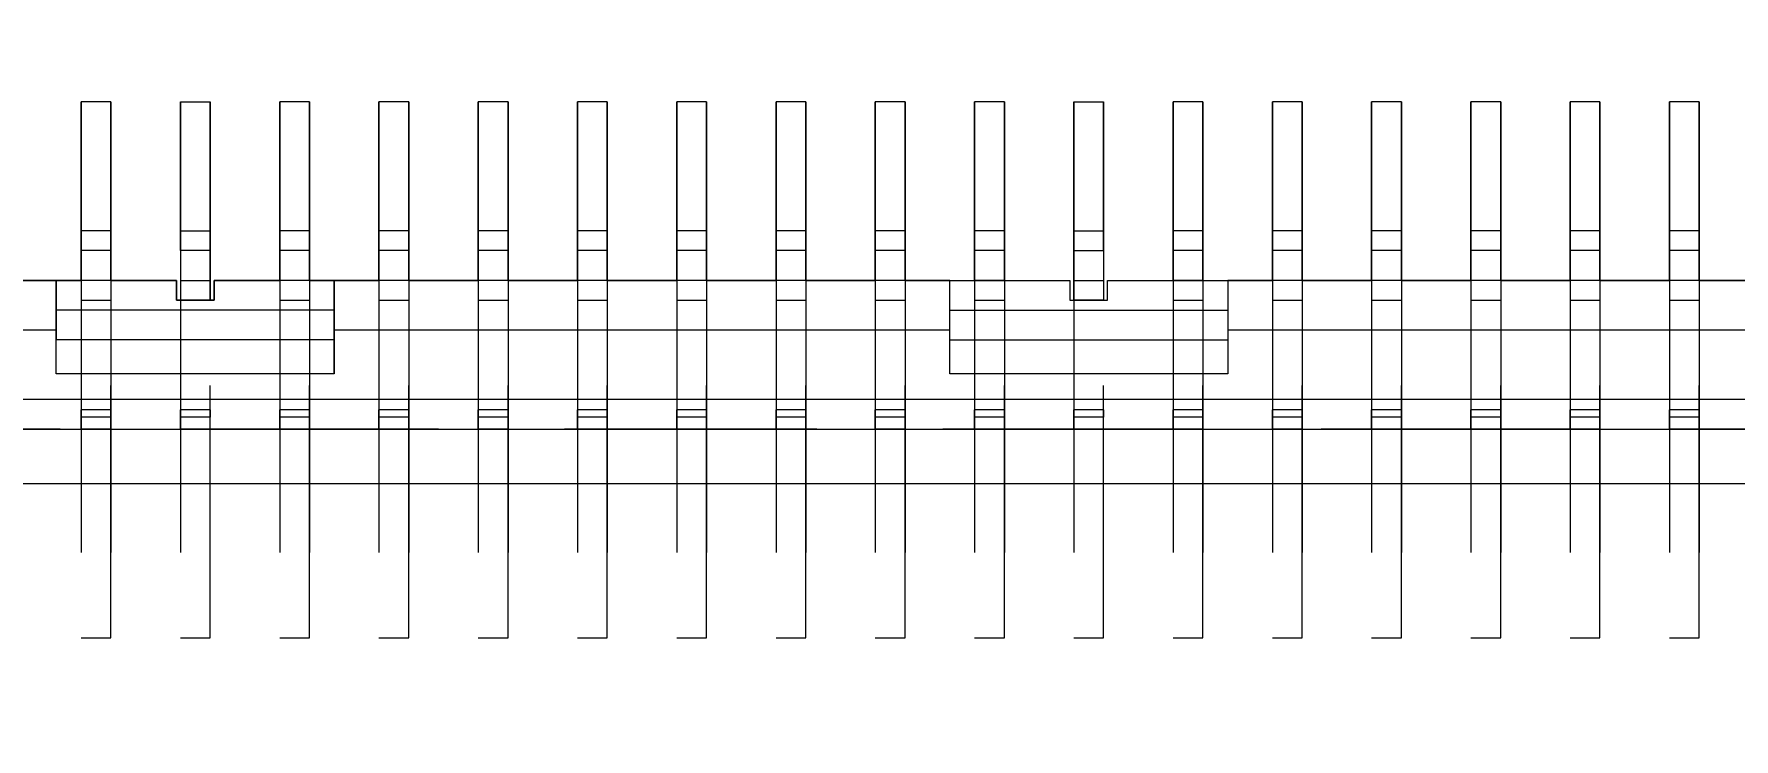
# Model space of a CAD drawing. Header units: millimetres. Extents: x 0 to 403, y 0 to 280.
# Drawn here: x 331.8 to 340.36, y 80.22 to 83.77 of the extents above; entities that cross this region are included whole.
import ezdxf

# ---------------------------------------------------------------- set-up
doc = ezdxf.new("R2010")
doc.units = ezdxf.units.MM
doc.linetypes.add('HIDDEN', pattern=[1.905, 1.27, -0.635])
doc.layers.add('DIM', color=1, linetype='Continuous')
doc.styles.add('SLDTEXTSTYLE0', font='romans__.ttf', dxfattribs={"width": 0.94})
doc.dimstyles.new('SLDDIMSTYLE1', dxfattribs={"dimtxt": 3, "dimasz": 2, "dimexe": 0, "dimexo": 0.0625, "dimgap": 0.75, "dimtad": 0, "dimtih": 1, "dimtoh": 1, "dimrnd": 1e-09, "dimzin": 12, "dimdsep": 46, "dimtxsty": 'SLDTEXTSTYLE0', "dimblk1": 'NONE', "dimblk2": 'NONE', "dimsah": 1, "dimcen": 0.09, "dimadec": 0, "dimazin": 3, "dimtfac": 1, "dimtofl": 0, "dimtmove": 0, "dimatfit": 3, "dimldrblk": 'NONE', "dimfxl": 1, "dimfrac": 2, "dimtolj": 1, "dimtzin": 12, "dimarcsym": 0})
doc.dimstyles.new('SLDDIMSTYLE7', dxfattribs={"dimtxt": 3, "dimasz": 2, "dimexe": 0, "dimexo": 0.0625, "dimgap": 0.75, "dimtad": 1, "dimrnd": 1e-09, "dimzin": 12, "dimdsep": 46, "dimtxsty": 'SLDTEXTSTYLE0', "dimsah": 1, "dimcen": 0.09, "dimadec": 0, "dimazin": 3, "dimtol": 1, "dimtp": 0.15, "dimtm": 0.15, "dimtfac": 1, "dimtofl": 0, "dimtmove": 0, "dimatfit": 3, "dimfxl": 1, "dimfrac": 2, "dimtolj": 1, "dimarcsym": 0})

# ---------------------------------------------------------------- blocks, each defined once
blk = doc.blocks.new('_D_48')
at = {"layer": 'DIM', "transparency": 16777216}
for p, q in [((264.1333, 71.6405), (264.1333, 82.1791)), ((264.1202, 66.6405), (264.1333, 71.6405)), ((264.1202, 66.6405), (264.1202, 61.6405))]:
    blk.add_line(p, q, dxfattribs=at)
at = {"layer": 'DIM', "transparency": 16777216, "insert": (262.5284, 45.703), "char_height": 3, "attachment_point": 1, "rotation": 90, "style": 'SLDTEXTSTYLE0'}
blk.add_mtext('116.08', dxfattribs=at)
blk = doc.blocks.new('_NONE')
blk = doc.blocks.new('_D_56')
at = {"layer": 'DIM', "transparency": 16777216}
for p, q in [((303.9633, 93.5291), (303.9633, 66.2346)), ((365.7633, 93.5291), (365.7633, 66.2346)), ((365.7633, 67.2346), (303.9633, 67.2346))]:
    blk.add_line(p, q, dxfattribs=at)
for points in [[(303.9633, 67.2346), (305.9633, 66.9846), (305.9633, 67.4846)], [(365.7633, 67.2346), (363.7633, 67.4846), (363.7633, 66.9846)]]:
    blk.add_solid(points, dxfattribs=at)
at = {"layer": 'DIM', "transparency": 16777216, "char_height": 3, "attachment_point": 1, "style": 'SLDTEXTSTYLE0'}
for s, insert in [('61.80', (319.8779, 71.2556)), (' ±0.15', (332.9237, 71.2556))]:
    blk.add_mtext(s, dxfattribs=dict(at, insert=insert))

msp = doc.modelspace()

# ---------------------------------------------------------------- linework, layer by layer
at = {"color": 7, "linetype": 'Continuous', "lineweight": 0}
for p, q in [((332.1883, 83.4291), (332.0383, 83.4291)), ((332.0383, 82.7791), (332.0383, 83.4291)), ((332.1883, 82.7791), (332.1883, 83.4291)), ((332.5383, 83.4291), (332.6883, 83.4291)), ((332.5383, 82.7791), (332.5383, 83.4291)), ((332.6883, 82.7791), (332.6883, 83.4291)), ((333.1883, 83.4291), (333.0383, 83.4291)), ((333.0383, 82.7791), (333.0383, 83.4291)), ((333.1883, 82.7791), (333.1883, 83.4291)), ((333.6883, 83.4291), (333.5383, 83.4291)), ((333.5383, 82.7791), (333.5383, 83.4291)), ((333.6883, 82.7791), (333.6883, 83.4291)), ((334.1883, 83.4291), (334.0383, 83.4291)), ((334.0383, 82.7791), (334.0383, 83.4291)), ((334.1883, 82.7791), (334.1883, 83.4291)), ((334.6883, 83.4291), (334.5383, 83.4291)), ((334.5383, 82.7791), (334.5383, 83.4291)), ((334.6883, 82.7791), (334.6883, 83.4291)), ((335.1883, 83.4291), (335.0383, 83.4291)), ((335.0383, 82.7791), (335.0383, 83.4291)), ((335.1883, 82.7791), (335.1883, 83.4291)), ((335.6883, 83.4291), (335.5383, 83.4291)), ((335.5383, 82.7791), (335.5383, 83.4291)), ((335.6883, 82.7791), (335.6883, 83.4291)), ((336.1883, 83.4291), (336.0383, 83.4291)), ((336.0383, 82.7791), (336.0383, 83.4291)), ((336.1883, 82.7791), (336.1883, 83.4291)), ((336.6883, 83.4291), (336.5383, 83.4291)), ((336.5383, 82.7791), (336.5383, 83.4291)), ((336.6883, 82.7791), (336.6883, 83.4291)), ((337.0383, 83.4291), (337.1883, 83.4291)), ((337.0383, 82.7791), (337.0383, 83.4291)), ((337.1883, 82.7791), (337.1883, 83.4291)), ((337.6883, 83.4291), (337.5383, 83.4291)), ((337.5383, 82.7791), (337.5383, 83.4291)), ((337.6883, 82.7791), (337.6883, 83.4291)), ((338.1883, 83.4291), (338.0383, 83.4291)), ((338.0383, 82.7791), (338.0383, 83.4291)), ((338.1883, 82.7791), (338.1883, 83.4291)), ((338.6883, 83.4291), (338.5383, 83.4291)), ((338.5383, 82.7791), (338.5383, 83.4291)), ((338.6883, 82.7791), (338.6883, 83.4291)), ((339.1883, 83.4291), (339.0383, 83.4291)), ((339.0383, 82.7791), (339.0383, 83.4291)), ((339.1883, 82.7791), (339.1883, 83.4291)), ((339.6883, 83.4291), (339.5383, 83.4291)), ((339.5383, 82.7791), (339.5383, 83.4291)), ((339.6883, 82.7791), (339.6883, 83.4291)), ((340.1883, 83.4291), (340.0383, 83.4291)), ((340.0383, 82.7791), (340.0383, 83.4291)), ((340.1883, 82.7791), (340.1883, 83.4291)), ((332.1883, 82.7791), (332.0383, 82.7791)), ((332.0383, 82.6791), (332.0383, 82.7791)), ((332.1883, 82.6791), (332.1883, 82.7791)), ((332.5383, 82.7791), (332.6883, 82.7791)), ((332.5383, 82.6791), (332.5383, 82.7791)), ((332.6883, 82.6791), (332.6883, 82.7791)), ((333.1883, 82.7791), (333.0383, 82.7791)), ((333.0383, 82.6791), (333.0383, 82.7791)), ((333.1883, 82.6791), (333.1883, 82.7791)), ((333.6883, 82.7791), (333.5383, 82.7791)), ((333.5383, 82.6791), (333.5383, 82.7791)), ((333.6883, 82.6791), (333.6883, 82.7791)), ((334.1883, 82.7791), (334.0383, 82.7791)), ((334.0383, 82.6791), (334.0383, 82.7791)), ((334.1883, 82.6791), (334.1883, 82.7791)), ((334.6883, 82.7791), (334.5383, 82.7791)), ((334.5383, 82.6791), (334.5383, 82.7791)), ((334.6883, 82.6791), (334.6883, 82.7791)), ((335.1883, 82.7791), (335.0383, 82.7791)), ((335.0383, 82.6791), (335.0383, 82.7791)), ((335.1883, 82.6791), (335.1883, 82.7791)), ((335.6883, 82.7791), (335.5383, 82.7791)), ((335.5383, 82.6791), (335.5383, 82.7791)), ((335.6883, 82.6791), (335.6883, 82.7791)), ((336.1883, 82.7791), (336.0383, 82.7791)), ((336.0383, 82.6791), (336.0383, 82.7791)), ((336.1883, 82.6791), (336.1883, 82.7791)), ((336.6883, 82.7791), (336.5383, 82.7791)), ((336.5383, 82.6791), (336.5383, 82.7791)), ((336.6883, 82.6791), (336.6883, 82.7791)), ((337.0383, 82.7791), (337.1883, 82.7791)), ((337.0383, 82.6791), (337.0383, 82.7791)), ((337.1883, 82.6791), (337.1883, 82.7791)), ((337.6883, 82.7791), (337.5383, 82.7791)), ((337.5383, 82.6791), (337.5383, 82.7791)), ((337.6883, 82.6791), (337.6883, 82.7791)), ((338.1883, 82.7791), (338.0383, 82.7791)), ((338.0383, 82.6791), (338.0383, 82.7791)), ((338.1883, 82.6791), (338.1883, 82.7791)), ((338.6883, 82.7791), (338.5383, 82.7791)), ((338.5383, 82.6791), (338.5383, 82.7791)), ((338.6883, 82.6791), (338.6883, 82.7791)), ((339.1883, 82.7791), (339.0383, 82.7791)), ((339.0383, 82.6791), (339.0383, 82.7791)), ((339.1883, 82.6791), (339.1883, 82.7791)), ((339.6883, 82.7791), (339.5383, 82.7791)), ((339.5383, 82.6791), (339.5383, 82.7791)), ((339.6883, 82.6791), (339.6883, 82.7791)), ((340.1883, 82.7791), (340.0383, 82.7791)), ((340.0383, 82.6791), (340.0383, 82.7791)), ((340.1883, 82.6791), (340.1883, 82.7791)), ((332.1883, 82.6791), (332.0383, 82.6791)), ((332.0383, 82.5291), (332.0383, 82.6791)), ((332.1883, 82.5291), (332.1883, 82.6791)), ((332.5383, 82.6791), (332.5383, 82.4291)), ((332.6883, 82.6791), (332.5383, 82.6791)), ((332.6883, 82.4291), (332.6883, 82.6791)), ((333.1883, 82.6791), (333.0383, 82.6791)), ((333.0383, 82.5291), (333.0383, 82.6791)), ((333.1883, 82.5291), (333.1883, 82.6791)), ((333.6883, 82.6791), (333.5383, 82.6791)), ((333.5383, 82.5291), (333.5383, 82.6791)), ((333.6883, 82.5291), (333.6883, 82.6791)), ((334.1883, 82.6791), (334.0383, 82.6791)), ((334.0383, 82.5291), (334.0383, 82.6791)), ((334.1883, 82.5291), (334.1883, 82.6791)), ((334.6883, 82.6791), (334.5383, 82.6791)), ((334.5383, 82.5291), (334.5383, 82.6791)), ((334.6883, 82.5291), (334.6883, 82.6791)), ((335.1883, 82.6791), (335.0383, 82.6791)), ((335.0383, 82.5291), (335.0383, 82.6791)), ((335.1883, 82.5291), (335.1883, 82.6791)), ((335.6883, 82.6791), (335.5383, 82.6791)), ((335.5383, 82.5291), (335.5383, 82.6791)), ((335.6883, 82.5291), (335.6883, 82.6791)), ((336.1883, 82.6791), (336.0383, 82.6791)), ((336.0383, 82.5291), (336.0383, 82.6791)), ((336.1883, 82.5291), (336.1883, 82.6791)), ((336.6883, 82.6791), (336.5383, 82.6791)), ((336.5383, 82.5291), (336.5383, 82.6791)), ((336.6883, 82.5291), (336.6883, 82.6791)), ((337.0383, 82.4291), (337.0383, 82.6791)), ((337.0383, 82.6791), (337.1883, 82.6791)), ((337.1883, 82.6791), (337.1883, 82.4291)), ((337.5383, 82.5291), (337.5383, 82.6791)), ((337.6883, 82.6791), (337.5383, 82.6791)), ((337.6883, 82.5291), (337.6883, 82.6791)), ((338.0383, 82.5291), (338.0383, 82.6791)), ((338.1883, 82.6791), (338.0383, 82.6791)), ((338.1883, 82.5291), (338.1883, 82.6791)), ((338.5383, 82.5291), (338.5383, 82.6791)), ((338.6883, 82.6791), (338.5383, 82.6791)), ((338.6883, 82.5291), (338.6883, 82.6791)), ((339.0383, 82.5291), (339.0383, 82.6791)), ((339.1883, 82.6791), (339.0383, 82.6791)), ((339.1883, 82.5291), (339.1883, 82.6791)), ((339.5383, 82.5291), (339.5383, 82.6791)), ((339.6883, 82.6791), (339.5383, 82.6791)), ((339.6883, 82.5291), (339.6883, 82.6791)), ((340.0383, 82.5291), (340.0383, 82.6791)), ((340.1883, 82.6791), (340.0383, 82.6791)), ((340.1883, 82.5291), (340.1883, 82.6791)), ((331.9133, 82.5291), (328.3133, 82.5291)), ((331.9133, 82.5291), (331.9133, 82.3791)), ((332.5183, 82.5291), (331.9133, 82.5291)), ((332.5183, 82.4291), (332.5183, 82.5291)), ((333.3133, 82.5291), (332.7083, 82.5291)), ((332.7083, 82.5291), (332.7083, 82.4291)), ((333.3133, 82.3791), (333.3133, 82.5291)), ((336.4133, 82.5291), (333.3133, 82.5291)), ((336.4133, 82.3791), (336.4133, 82.5291)), ((336.4133, 82.5291), (337.0183, 82.5291)), ((337.0183, 82.5291), (337.0183, 82.4291)), ((337.2083, 82.4291), (337.2083, 82.5291)), ((337.2083, 82.5291), (337.8133, 82.5291)), ((337.8133, 82.5291), (337.8133, 82.3791)), ((341.4133, 82.5291), (337.8133, 82.5291)), ((333.3133, 82.3791), (331.9133, 82.3791)), ((331.9133, 82.3791), (331.9133, 82.2291)), ((332.7083, 82.4291), (332.5183, 82.4291)), ((333.3133, 82.2291), (333.3133, 82.3791)), ((336.4133, 82.2291), (336.4133, 82.3791)), ((336.4133, 82.3791), (337.8133, 82.3791)), ((337.0183, 82.4291), (337.2083, 82.4291)), ((337.8133, 82.3791), (337.8133, 82.2291)), ((331.9133, 82.2791), (328.3133, 82.2791)), ((333.3133, 82.2291), (331.9133, 82.2291)), ((331.9133, 82.0591), (331.9133, 82.2291)), ((336.4133, 82.2791), (333.3133, 82.2791)), ((333.3133, 82.0591), (333.3133, 82.2291)), ((336.4133, 82.2291), (337.8133, 82.2291)), ((336.4133, 82.0591), (336.4133, 82.2291)), ((341.4133, 82.2791), (337.8133, 82.2791)), ((337.8133, 82.2291), (337.8133, 82.0591)), ((333.3133, 82.0591), (331.9133, 82.0591)), ((337.8133, 82.0591), (336.4133, 82.0591)), ((362.4133, 81.9291), (307.3133, 81.9291)), ((332.1883, 81.8768), (332.0383, 81.8768)), ((332.0383, 81.8407), (332.0383, 81.8768)), ((332.1883, 81.8768), (332.1883, 81.8407)), ((332.6883, 81.8768), (332.5383, 81.8768)), ((332.5383, 81.8407), (332.5383, 81.8768)), ((332.6883, 81.8768), (332.6883, 81.8407)), ((333.1883, 81.8768), (333.0383, 81.8768)), ((333.0383, 81.8407), (333.0383, 81.8768)), ((333.1883, 81.8768), (333.1883, 81.8407)), ((333.6883, 81.8768), (333.5383, 81.8768)), ((333.5383, 81.8407), (333.5383, 81.8768)), ((333.6883, 81.8768), (333.6883, 81.8407)), ((334.1883, 81.8768), (334.0383, 81.8768)), ((334.0383, 81.8407), (334.0383, 81.8768)), ((334.1883, 81.8768), (334.1883, 81.8407)), ((334.6883, 81.8768), (334.5383, 81.8768)), ((334.5383, 81.8407), (334.5383, 81.8768)), ((334.6883, 81.8768), (334.6883, 81.8407)), ((335.1883, 81.8768), (335.0383, 81.8768)), ((335.0383, 81.8407), (335.0383, 81.8768)), ((335.1883, 81.8768), (335.1883, 81.8407)), ((335.6883, 81.8768), (335.5383, 81.8768)), ((335.5383, 81.8407), (335.5383, 81.8768)), ((335.6883, 81.8768), (335.6883, 81.8407)), ((336.1883, 81.8768), (336.0383, 81.8768)), ((336.0383, 81.8407), (336.0383, 81.8768)), ((336.1883, 81.8768), (336.1883, 81.8407)), ((336.6883, 81.8768), (336.5383, 81.8768)), ((336.5383, 81.8407), (336.5383, 81.8768)), ((336.6883, 81.8768), (336.6883, 81.8407)), ((337.1883, 81.8768), (337.0383, 81.8768)), ((337.0383, 81.8407), (337.0383, 81.8768)), ((337.1883, 81.8768), (337.1883, 81.8407)), ((337.6883, 81.8768), (337.5383, 81.8768)), ((337.5383, 81.8407), (337.5383, 81.8768)), ((337.6883, 81.8768), (337.6883, 81.8407)), ((338.1883, 81.8768), (338.0383, 81.8768)), ((338.0383, 81.8407), (338.0383, 81.8768)), ((338.1883, 81.8768), (338.1883, 81.8407)), ((338.6883, 81.8768), (338.5383, 81.8768)), ((338.5383, 81.8407), (338.5383, 81.8768)), ((338.6883, 81.8768), (338.6883, 81.8407)), ((339.1883, 81.8768), (339.0383, 81.8768)), ((339.0383, 81.8407), (339.0383, 81.8768)), ((339.1883, 81.8768), (339.1883, 81.8407)), ((339.6883, 81.8768), (339.5383, 81.8768)), ((339.5383, 81.8407), (339.5383, 81.8768)), ((339.6883, 81.8768), (339.6883, 81.8407)), ((340.1883, 81.8768), (340.0383, 81.8768)), ((340.0383, 81.8407), (340.0383, 81.8768)), ((340.1883, 81.8768), (340.1883, 81.8407)), ((307.2133, 81.7791), (362.5133, 81.7791)), ((332.0383, 81.7791), (332.0383, 81.8407)), ((332.1883, 81.8407), (332.0383, 81.8407)), ((332.1883, 81.7791), (332.1883, 81.8407)), ((332.5383, 81.7791), (332.5383, 81.8407)), ((332.6883, 81.8407), (332.5383, 81.8407)), ((332.6883, 81.7791), (332.6883, 81.8407)), ((333.0383, 81.7791), (333.0383, 81.8407)), ((333.1883, 81.8407), (333.0383, 81.8407)), ((333.1883, 81.7791), (333.1883, 81.8407)), ((333.5383, 81.7791), (333.5383, 81.8407)), ((333.6883, 81.8407), (333.5383, 81.8407)), ((333.6883, 81.7791), (333.6883, 81.8407)), ((334.0383, 81.7791), (334.0383, 81.8407)), ((334.1883, 81.8407), (334.0383, 81.8407)), ((334.1883, 81.7791), (334.1883, 81.8407)), ((334.5383, 81.7791), (334.5383, 81.8407)), ((334.6883, 81.8407), (334.5383, 81.8407)), ((334.6883, 81.7791), (334.6883, 81.8407)), ((335.0383, 81.7791), (335.0383, 81.8407)), ((335.1883, 81.8407), (335.0383, 81.8407)), ((335.1883, 81.7791), (335.1883, 81.8407)), ((335.5383, 81.7791), (335.5383, 81.8407)), ((335.6883, 81.8407), (335.5383, 81.8407)), ((335.6883, 81.7791), (335.6883, 81.8407)), ((336.0383, 81.7791), (336.0383, 81.8407)), ((336.1883, 81.8407), (336.0383, 81.8407)), ((336.1883, 81.7791), (336.1883, 81.8407)), ((336.5383, 81.7791), (336.5383, 81.8407)), ((336.6883, 81.8407), (336.5383, 81.8407)), ((336.6883, 81.7791), (336.6883, 81.8407)), ((337.0383, 81.7791), (337.0383, 81.8407)), ((337.1883, 81.8407), (337.0383, 81.8407)), ((337.1883, 81.7791), (337.1883, 81.8407)), ((337.5383, 81.7791), (337.5383, 81.8407)), ((337.6883, 81.8407), (337.5383, 81.8407)), ((337.6883, 81.7791), (337.6883, 81.8407)), ((338.0383, 81.7791), (338.0383, 81.8407)), ((338.1883, 81.8407), (338.0383, 81.8407)), ((338.1883, 81.7791), (338.1883, 81.8407)), ((338.5383, 81.7791), (338.5383, 81.8407)), ((338.6883, 81.8407), (338.5383, 81.8407)), ((338.6883, 81.7791), (338.6883, 81.8407)), ((339.0383, 81.7791), (339.0383, 81.8407)), ((339.1883, 81.8407), (339.0383, 81.8407)), ((339.1883, 81.7791), (339.1883, 81.8407)), ((339.5383, 81.7791), (339.5383, 81.8407)), ((339.6883, 81.8407), (339.5383, 81.8407)), ((339.6883, 81.7791), (339.6883, 81.8407)), ((340.0383, 81.7791), (340.0383, 81.8407)), ((340.1883, 81.8407), (340.0383, 81.8407)), ((340.1883, 81.7791), (340.1883, 81.8407)), ((362.3133, 81.5046), (307.4133, 81.5046))]:
    msp.add_line(p, q, dxfattribs=at)
at = {"color": 7, "linetype": 'HIDDEN', "lineweight": 0}
for p, q in [((332.1883, 83.4291), (332.0383, 83.4291)), ((332.0383, 83.4291), (332.0383, 82.5291)), ((332.1883, 83.4291), (332.1883, 82.5291)), ((332.5383, 83.4291), (332.6883, 83.4291)), ((332.5383, 83.4291), (332.5383, 82.5291)), ((332.6883, 83.4291), (332.6883, 82.5291)), ((333.1883, 83.4291), (333.0383, 83.4291)), ((333.0383, 83.4291), (333.0383, 82.5291)), ((333.1883, 83.4291), (333.1883, 82.5291)), ((333.6883, 83.4291), (333.5383, 83.4291)), ((333.5383, 83.4291), (333.5383, 82.5291)), ((333.6883, 83.4291), (333.6883, 82.5291)), ((334.1883, 83.4291), (334.0383, 83.4291)), ((334.0383, 83.4291), (334.0383, 82.5291)), ((334.1883, 83.4291), (334.1883, 82.5291)), ((334.6883, 83.4291), (334.5383, 83.4291)), ((334.5383, 83.4291), (334.5383, 82.5291)), ((334.6883, 83.4291), (334.6883, 82.5291)), ((335.1883, 83.4291), (335.0383, 83.4291)), ((335.0383, 83.4291), (335.0383, 82.5291)), ((335.1883, 83.4291), (335.1883, 82.5291)), ((335.6883, 83.4291), (335.5383, 83.4291)), ((335.5383, 83.4291), (335.5383, 82.5291)), ((335.6883, 83.4291), (335.6883, 82.5291)), ((336.1883, 83.4291), (336.0383, 83.4291)), ((336.0383, 83.4291), (336.0383, 82.5291)), ((336.1883, 83.4291), (336.1883, 82.5291)), ((336.6883, 83.4291), (336.5383, 83.4291)), ((336.5383, 83.4291), (336.5383, 82.5291)), ((336.6883, 83.4291), (336.6883, 82.5291)), ((337.0383, 83.4291), (337.1883, 83.4291)), ((337.0383, 83.4291), (337.0383, 82.5291)), ((337.1883, 83.4291), (337.1883, 82.5291)), ((337.6883, 83.4291), (337.5383, 83.4291)), ((337.5383, 83.4291), (337.5383, 82.5291)), ((337.6883, 83.4291), (337.6883, 82.5291)), ((338.1883, 83.4291), (338.0383, 83.4291)), ((338.0383, 83.4291), (338.0383, 82.5291)), ((338.1883, 83.4291), (338.1883, 82.5291)), ((338.6883, 83.4291), (338.5383, 83.4291)), ((338.5383, 83.4291), (338.5383, 82.5291)), ((338.6883, 83.4291), (338.6883, 82.5291)), ((339.1883, 83.4291), (339.0383, 83.4291)), ((339.0383, 83.4291), (339.0383, 82.5291)), ((339.1883, 83.4291), (339.1883, 82.5291)), ((339.6883, 83.4291), (339.5383, 83.4291)), ((339.5383, 83.4291), (339.5383, 82.5291)), ((339.6883, 83.4291), (339.6883, 82.5291)), ((340.1883, 83.4291), (340.0383, 83.4291)), ((340.0383, 83.4291), (340.0383, 82.5291)), ((340.1883, 83.4291), (340.1883, 82.5291)), ((332.6883, 82.6791), (332.5383, 82.6791)), ((337.0383, 82.6791), (337.1883, 82.6791)), ((331.6883, 82.5291), (332.0383, 82.5291)), ((331.9133, 82.2791), (331.9133, 82.5291)), ((332.1883, 82.5291), (332.0383, 82.5291)), ((332.0383, 82.5291), (332.0383, 80.7291)), ((332.0383, 82.5291), (332.0383, 82.4291)), ((332.1883, 80.7291), (332.1883, 82.5291)), ((332.1883, 82.5291), (332.5183, 82.5291)), ((332.1883, 82.5291), (332.1883, 82.4291)), ((332.5183, 82.5291), (332.5183, 82.4291)), ((332.5383, 82.5291), (332.5383, 82.4291)), ((332.5383, 82.5291), (332.6883, 82.5291)), ((332.6883, 82.5291), (332.6883, 82.4291)), ((332.7083, 82.4291), (332.7083, 82.5291)), ((332.7083, 82.5291), (333.0383, 82.5291)), ((333.1883, 82.5291), (333.0383, 82.5291)), ((333.0383, 82.5291), (333.0383, 80.7291)), ((333.0383, 82.5291), (333.0383, 82.4291)), ((333.1883, 80.7291), (333.1883, 82.5291)), ((333.1883, 82.5291), (333.5383, 82.5291)), ((333.1883, 82.5291), (333.1883, 82.4291)), ((333.3133, 82.5291), (333.3133, 82.2791)), ((333.6883, 82.5291), (333.5383, 82.5291)), ((333.5383, 82.5291), (333.5383, 80.7291)), ((333.5383, 82.5291), (333.5383, 82.4291)), ((333.6883, 80.7291), (333.6883, 82.5291)), ((333.6883, 82.5291), (334.0383, 82.5291)), ((333.6883, 82.5291), (333.6883, 82.4291)), ((334.1883, 82.5291), (334.0383, 82.5291)), ((334.0383, 82.5291), (334.0383, 80.7291)), ((334.0383, 82.5291), (334.0383, 82.4291)), ((334.1883, 80.7291), (334.1883, 82.5291)), ((334.1883, 82.5291), (334.5383, 82.5291)), ((334.1883, 82.5291), (334.1883, 82.4291)), ((334.6883, 82.5291), (334.5383, 82.5291)), ((334.5383, 82.5291), (334.5383, 80.7291)), ((334.5383, 82.5291), (334.5383, 82.4291)), ((334.6883, 80.7291), (334.6883, 82.5291)), ((334.6883, 82.5291), (335.0383, 82.5291)), ((334.6883, 82.5291), (334.6883, 82.4291)), ((335.1883, 82.5291), (335.0383, 82.5291)), ((335.0383, 82.5291), (335.0383, 80.7291)), ((335.0383, 82.5291), (335.0383, 82.4291)), ((335.1883, 80.7291), (335.1883, 82.5291)), ((335.1883, 82.5291), (335.5383, 82.5291)), ((335.1883, 82.5291), (335.1883, 82.4291)), ((335.6883, 82.5291), (335.5383, 82.5291)), ((335.5383, 82.5291), (335.5383, 80.7291)), ((335.5383, 82.5291), (335.5383, 82.4291)), ((335.6883, 80.7291), (335.6883, 82.5291)), ((335.6883, 82.5291), (336.0383, 82.5291)), ((335.6883, 82.5291), (335.6883, 82.4291)), ((336.1883, 82.5291), (336.0383, 82.5291)), ((336.0383, 82.5291), (336.0383, 80.7291)), ((336.0383, 82.5291), (336.0383, 82.4291)), ((336.1883, 80.7291), (336.1883, 82.5291)), ((336.1883, 82.5291), (336.5383, 82.5291)), ((336.1883, 82.5291), (336.1883, 82.4291)), ((336.4133, 82.2791), (336.4133, 82.5291)), ((336.6883, 82.5291), (336.5383, 82.5291)), ((336.5383, 82.5291), (336.5383, 80.7291)), ((336.5383, 82.5291), (336.5383, 82.4291)), ((336.6883, 80.7291), (336.6883, 82.5291)), ((336.6883, 82.5291), (337.0183, 82.5291)), ((336.6883, 82.5291), (336.6883, 82.4291)), ((337.0183, 82.5291), (337.0183, 82.4291)), ((337.0383, 82.5291), (337.0383, 82.4291)), ((337.0383, 82.5291), (337.1883, 82.5291)), ((337.1883, 82.5291), (337.1883, 82.4291)), ((337.2083, 82.4291), (337.2083, 82.5291)), ((337.2083, 82.5291), (337.5383, 82.5291)), ((337.6883, 82.5291), (337.5383, 82.5291)), ((337.5383, 82.5291), (337.5383, 80.7291)), ((337.5383, 82.5291), (337.5383, 82.4291)), ((337.6883, 80.7291), (337.6883, 82.5291)), ((337.6883, 82.5291), (338.0383, 82.5291)), ((337.6883, 82.5291), (337.6883, 82.4291)), ((337.8133, 82.5291), (337.8133, 82.2791)), ((338.1883, 82.5291), (338.0383, 82.5291)), ((338.0383, 82.5291), (338.0383, 80.7291)), ((338.0383, 82.5291), (338.0383, 82.4291)), ((338.1883, 80.7291), (338.1883, 82.5291)), ((338.1883, 82.5291), (338.5383, 82.5291)), ((338.1883, 82.5291), (338.1883, 82.4291)), ((338.6883, 82.5291), (338.5383, 82.5291)), ((338.5383, 82.5291), (338.5383, 80.7291)), ((338.5383, 82.5291), (338.5383, 82.4291)), ((338.6883, 80.7291), (338.6883, 82.5291)), ((338.6883, 82.5291), (339.0383, 82.5291)), ((338.6883, 82.5291), (338.6883, 82.4291)), ((339.1883, 82.5291), (339.0383, 82.5291)), ((339.0383, 82.5291), (339.0383, 80.7291)), ((339.0383, 82.5291), (339.0383, 82.4291)), ((339.1883, 80.7291), (339.1883, 82.5291)), ((339.1883, 82.5291), (339.5383, 82.5291)), ((339.1883, 82.5291), (339.1883, 82.4291)), ((339.6883, 82.5291), (339.5383, 82.5291)), ((339.5383, 82.5291), (339.5383, 80.7291)), ((339.5383, 82.5291), (339.5383, 82.4291)), ((339.6883, 80.7291), (339.6883, 82.5291)), ((339.6883, 82.5291), (340.0383, 82.5291)), ((339.6883, 82.5291), (339.6883, 82.4291)), ((340.1883, 82.5291), (340.0383, 82.5291)), ((340.0383, 82.5291), (340.0383, 80.7291)), ((340.0383, 82.5291), (340.0383, 82.4291)), ((340.1883, 80.7291), (340.1883, 82.5291)), ((340.1883, 82.5291), (340.5383, 82.5291)), ((340.1883, 82.5291), (340.1883, 82.4291)), ((332.0383, 82.4291), (332.0383, 80.7291)), ((332.0383, 82.4291), (332.1883, 82.4291)), ((332.1883, 82.4291), (332.1883, 80.7291)), ((332.5183, 82.4291), (332.5383, 82.4291)), ((332.5383, 82.4291), (332.6883, 82.4291)), ((332.5383, 82.4291), (332.5383, 80.7291)), ((332.6883, 80.7291), (332.6883, 82.4291)), ((332.6883, 82.4291), (332.7083, 82.4291)), ((333.0383, 82.4291), (333.0383, 80.7291)), ((333.0383, 82.4291), (333.1883, 82.4291)), ((333.1883, 82.4291), (333.1883, 80.7291)), ((333.5383, 82.4291), (333.5383, 80.7291)), ((333.5383, 82.4291), (333.6883, 82.4291)), ((333.6883, 82.4291), (333.6883, 80.7291)), ((334.0383, 82.4291), (334.0383, 80.7291)), ((334.0383, 82.4291), (334.1883, 82.4291)), ((334.1883, 82.4291), (334.1883, 80.7291)), ((334.5383, 82.4291), (334.5383, 80.7291)), ((334.5383, 82.4291), (334.6883, 82.4291)), ((334.6883, 82.4291), (334.6883, 80.7291)), ((335.0383, 82.4291), (335.0383, 80.7291)), ((335.0383, 82.4291), (335.1883, 82.4291)), ((335.1883, 82.4291), (335.1883, 80.7291)), ((335.5383, 82.4291), (335.5383, 80.7291)), ((335.5383, 82.4291), (335.6883, 82.4291)), ((335.6883, 82.4291), (335.6883, 80.7291)), ((336.0383, 82.4291), (336.0383, 80.7291)), ((336.0383, 82.4291), (336.1883, 82.4291)), ((336.1883, 82.4291), (336.1883, 80.7291)), ((336.5383, 82.4291), (336.5383, 80.7291)), ((336.5383, 82.4291), (336.6883, 82.4291)), ((336.6883, 82.4291), (336.6883, 80.7291)), ((337.0183, 82.4291), (337.0383, 82.4291)), ((337.1883, 82.4291), (337.0383, 82.4291)), ((337.0383, 82.4291), (337.0383, 80.7291)), ((337.1883, 80.7291), (337.1883, 82.4291)), ((337.1883, 82.4291), (337.2083, 82.4291)), ((337.5383, 82.4291), (337.5383, 80.7291)), ((337.5383, 82.4291), (337.6883, 82.4291)), ((337.6883, 82.4291), (337.6883, 80.7291)), ((338.0383, 82.4291), (338.0383, 80.7291)), ((338.0383, 82.4291), (338.1883, 82.4291)), ((338.1883, 82.4291), (338.1883, 80.7291)), ((338.5383, 82.4291), (338.5383, 80.7291)), ((338.5383, 82.4291), (338.6883, 82.4291)), ((338.6883, 82.4291), (338.6883, 80.7291)), ((339.0383, 82.4291), (339.0383, 80.7291)), ((339.0383, 82.4291), (339.1883, 82.4291)), ((339.1883, 82.4291), (339.1883, 80.7291)), ((339.5383, 82.4291), (339.5383, 80.7291)), ((339.5383, 82.4291), (339.6883, 82.4291)), ((339.6883, 82.4291), (339.6883, 80.7291)), ((340.0383, 82.4291), (340.0383, 80.7291)), ((340.0383, 82.4291), (340.1883, 82.4291)), ((340.1883, 82.4291), (340.1883, 80.7291)), ((331.9133, 82.0591), (331.9133, 82.2791)), ((333.3133, 82.2291), (331.9133, 82.2291)), ((333.3133, 82.2791), (333.3133, 82.0591)), ((336.4133, 82.0591), (336.4133, 82.2791)), ((336.4133, 82.2291), (337.8133, 82.2291)), ((337.8133, 82.2791), (337.8133, 82.0591)), ((332.0383, 81.8768), (332.0383, 81.7791)), ((332.1883, 81.7791), (332.1883, 81.8768)), ((332.5383, 81.8768), (332.5383, 81.7791)), ((332.6883, 81.7791), (332.6883, 81.8768)), ((333.0383, 81.8768), (333.0383, 81.7791)), ((333.1883, 81.7791), (333.1883, 81.8768)), ((333.5383, 81.8768), (333.5383, 81.7791)), ((333.6883, 81.7791), (333.6883, 81.8768)), ((334.0383, 81.8768), (334.0383, 81.7791)), ((334.1883, 81.7791), (334.1883, 81.8768)), ((334.5383, 81.8768), (334.5383, 81.7791)), ((334.6883, 81.7791), (334.6883, 81.8768)), ((335.0383, 81.8768), (335.0383, 81.7791)), ((335.1883, 81.7791), (335.1883, 81.8768)), ((335.5383, 81.8768), (335.5383, 81.7791)), ((335.6883, 81.7791), (335.6883, 81.8768)), ((336.0383, 81.8768), (336.0383, 81.7791)), ((336.1883, 81.7791), (336.1883, 81.8768)), ((336.5383, 81.8768), (336.5383, 81.7791)), ((336.6883, 81.7791), (336.6883, 81.8768)), ((337.0383, 81.8768), (337.0383, 81.7791)), ((337.1883, 81.7791), (337.1883, 81.8768)), ((337.5383, 81.8768), (337.5383, 81.7791)), ((337.6883, 81.7791), (337.6883, 81.8768)), ((338.0383, 81.8768), (338.0383, 81.7791)), ((338.1883, 81.7791), (338.1883, 81.8768)), ((338.5383, 81.8768), (338.5383, 81.7791)), ((338.6883, 81.7791), (338.6883, 81.8768)), ((339.0383, 81.8768), (339.0383, 81.7791)), ((339.1883, 81.7791), (339.1883, 81.8768)), ((339.5383, 81.8768), (339.5383, 81.7791)), ((339.6883, 81.7791), (339.6883, 81.8768)), ((340.0383, 81.8768), (340.0383, 81.7791)), ((340.1883, 81.7791), (340.1883, 81.8768)), ((362.4133, 81.7791), (307.3133, 81.7791)), ((332.1883, 81.7791), (332.0383, 81.7791)), ((332.6883, 81.7791), (332.5383, 81.7791)), ((333.1883, 81.7791), (333.0383, 81.7791)), ((333.6883, 81.7791), (333.5383, 81.7791)), ((334.1883, 81.7791), (334.0383, 81.7791)), ((334.6883, 81.7791), (334.5383, 81.7791)), ((335.1883, 81.7791), (335.0383, 81.7791)), ((335.6883, 81.7791), (335.5383, 81.7791)), ((336.1883, 81.7791), (336.0383, 81.7791)), ((336.6883, 81.7791), (336.5383, 81.7791)), ((337.1883, 81.7791), (337.0383, 81.7791)), ((337.6883, 81.7791), (337.5383, 81.7791)), ((338.1883, 81.7791), (338.0383, 81.7791)), ((338.6883, 81.7791), (338.5383, 81.7791)), ((339.1883, 81.7791), (339.0383, 81.7791)), ((339.6883, 81.7791), (339.5383, 81.7791)), ((340.1883, 81.7791), (340.0383, 81.7791)), ((332.0383, 80.7291), (332.1883, 80.7291)), ((332.5383, 80.7291), (332.6883, 80.7291)), ((333.0383, 80.7291), (333.1883, 80.7291)), ((333.5383, 80.7291), (333.6883, 80.7291)), ((334.0383, 80.7291), (334.1883, 80.7291)), ((334.5383, 80.7291), (334.6883, 80.7291)), ((335.0383, 80.7291), (335.1883, 80.7291)), ((335.5383, 80.7291), (335.6883, 80.7291)), ((336.0383, 80.7291), (336.1883, 80.7291)), ((336.5383, 80.7291), (336.6883, 80.7291)), ((337.0383, 80.7291), (337.1883, 80.7291)), ((337.5383, 80.7291), (337.6883, 80.7291)), ((338.0383, 80.7291), (338.1883, 80.7291)), ((338.5383, 80.7291), (338.6883, 80.7291)), ((339.0383, 80.7291), (339.1883, 80.7291)), ((339.5383, 80.7291), (339.6883, 80.7291)), ((340.0383, 80.7291), (340.1883, 80.7291))]:
    msp.add_line(p, q, dxfattribs=at)

# ---------------------------------------------------------------- dimensions: what is measured, and where the dimension line sits
at = {"layer": 'DIM'}
dim = msp.add_linear_dim(base=(303.9633, 67.2346), p1=(365.7633, 94.5291), p2=(303.9633, 94.5291), dimstyle='SLDDIMSTYLE7', dxfattribs=at)
dim.commit()
dim.dimension.update_dxf_attribs({"geometry": '_D_56', "text_midpoint": (334.8633, 67.2346), "dimtype": 160})
dim = msp.add_ordinate_dim(feature_location=(264.1333, 83.1791, 0.1), offset=(-0.0131, -21.5386), dtype=1, origin=(380.2133, 74.4291, 0.1), dimstyle='SLDDIMSTYLE1', dxfattribs=at)
dim.commit()
dim.dimension.update_dxf_attribs({"geometry": '_D_48', "text_midpoint": (264.1202, 53.6718)})

doc.saveas('drawing.dxf')
